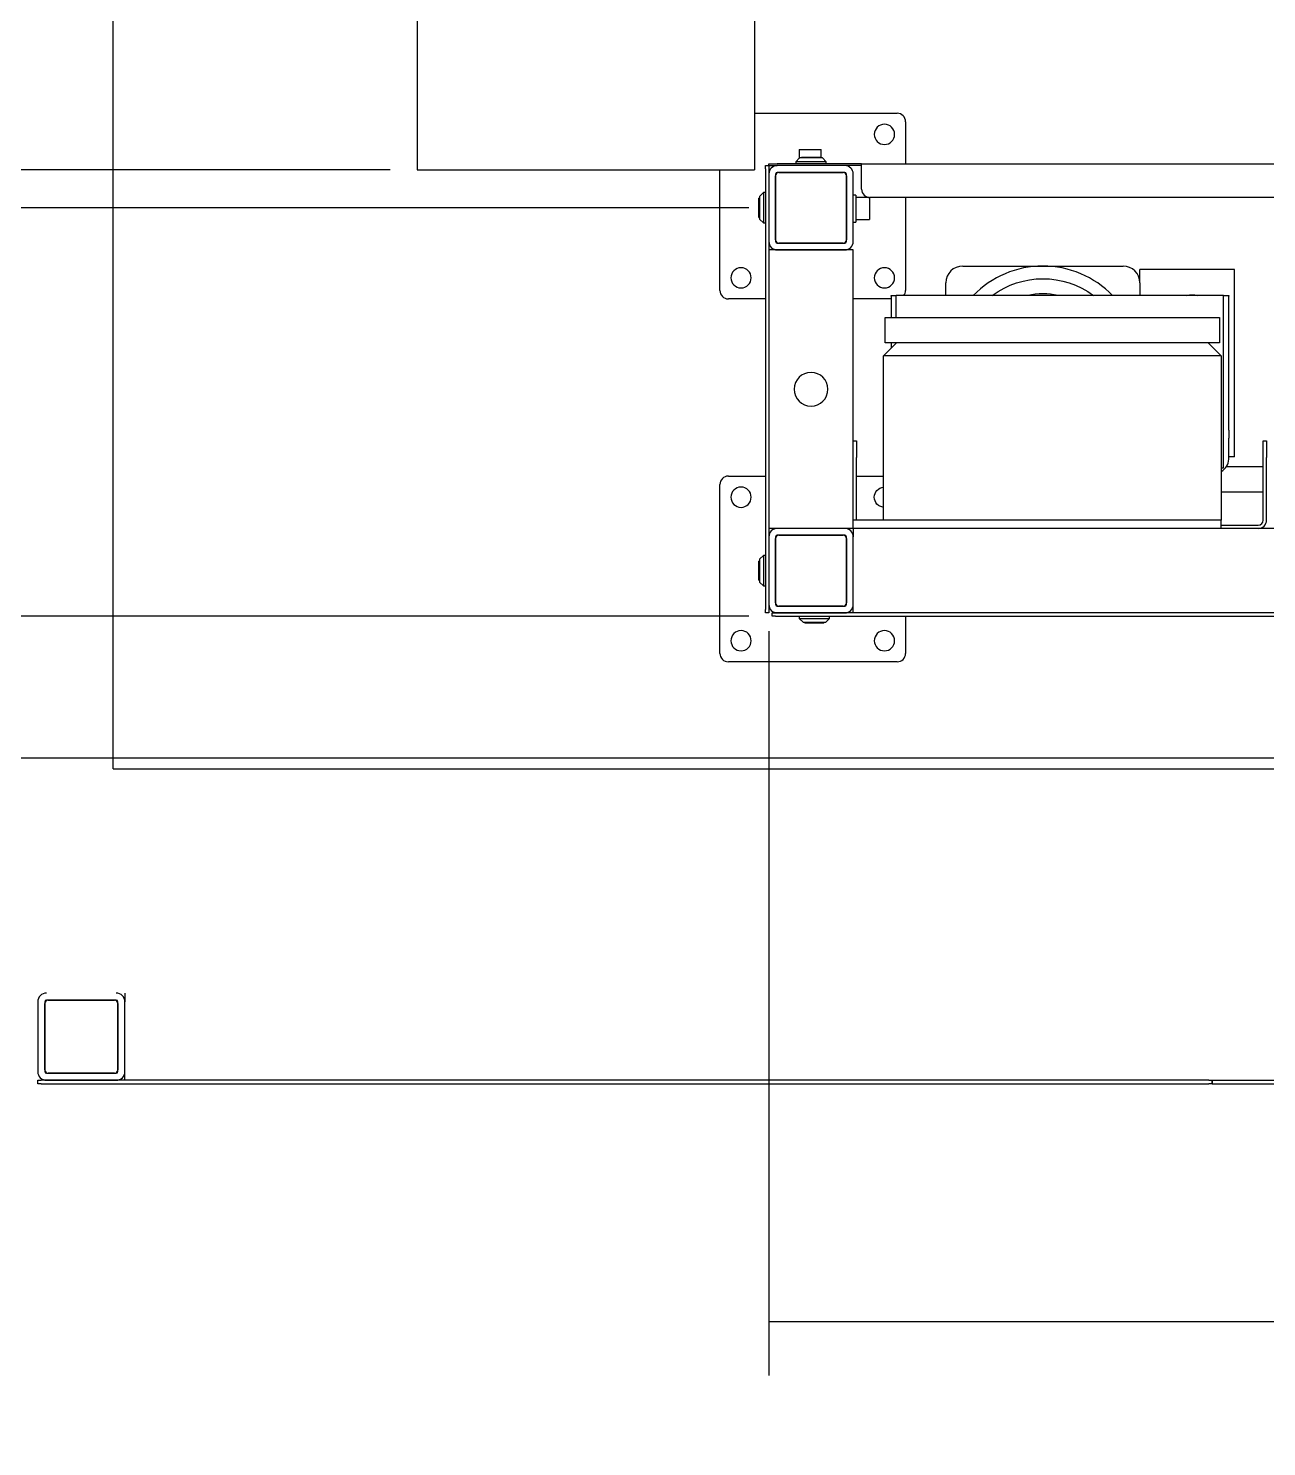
# Model space of a CAD drawing. Header units: millimetres. Extents: x 10462777 to 22643323, y 453826 to 1389191.
# Drawn here: x 11265970 to 11266681, y 576411 to 577225 of the extents above; entities that cross this region are included whole.
import ezdxf

# ---------------------------------------------------------------- set-up
doc = ezdxf.new("R2010")
doc.units = ezdxf.units.MM
doc.header["$LTSCALE"] = 200
doc.header["$MEASUREMENT"] = 0
for name, pattern in [('CENTER', [2, 1.25, -0.25, 0.25, -0.25]), ('HIDDEN_KS1', [0.26, 0.18, -0.08]), ('PHANTOM', [2.5, 1.25, -0.25, 0.25, -0.25, 0.25, -0.25])]:
    doc.linetypes.add(name, pattern=pattern)
doc.layers.get('0').update_dxf_attribs({"linetype": 'CONTINUOUS'})
for name, color, linetype in [('1', 1, 'CENTER'), ('11', 6, 'PHANTOM'), ('3', 3, 'HIDDEN_KS1'), ('5', 4, 'CONTINUOUS')]:
    doc.layers.add(name, color=color, linetype=linetype)

# ---------------------------------------------------------------- blocks, each defined once
blk = doc.blocks.new('DimnDraft3D1010')
at = {"layer": '1', "color": 152, "linetype": 'Continuous'}
blk.add_line((185.567, 106.164), (185.567, 62.068), dxfattribs=at)
at = {"layer": '1', "color": 27, "linetype": 'Continuous'}
blk.add_line((385.567, 65.243), (185.567, 65.243), dxfattribs=at)
blk.add_solid([(185.567, 65.243), (188.742, 65.803), (188.742, 64.683), (185.567, 65.243)], dxfattribs=at)

msp = doc.modelspace()

# ---------------------------------------------------------------- linework, layer by layer
at = {"ltscale": 10, "elevation": 0}
msp.add_lwpolyline([(11265901.68099, 575906.04611), (11265901.68099, 576806.04611), (11266751.68099, 576806.04611), (11266751.68099, 575906.04611)], close=True, dxfattribs=at)
at = {"layer": '1', "color": 251, "linetype": 'Continuous'}
for q in [(11266018.88523, 579232.32846), (11272134.90389, 576799.69805)]:
    msp.add_line((11266018.88523, 576799.69805), q, dxfattribs=at)
at = {"layer": '1', "color": 11, "linetype": 'Continuous'}
for p, q in [((11266193.19736, 577288.73897), (11266193.19736, 577143.47886)), ((11266386.87751, 577288.73897), (11266386.87751, 577143.47886)), ((11266193.19736, 577143.47886), (11266386.87751, 577143.47886))]:
    msp.add_line(p, q, dxfattribs=at)
at = {"layer": '1', "color": 152, "linetype": 'Continuous'}
for p, q in [((11266177.824, 577143.47886), (11265928.56963, 577143.47886)), ((11266383.60916, 577121.69129), (11265805.81071, 577121.69129)), ((11266383.60916, 576887.33831), (11265625.53461, 576887.33831))]:
    msp.add_line(p, q, dxfattribs=at)
at = {"layer": '11', "color": 27, "linetype": 'Continuous'}
msp.add_open_spline([(11266658.12661, 577553.02079), (11266658.11095, 577542.55391), (11266658.13422, 577521.98907), (11266658.26633, 577491.74456), (11266658.80052, 577450.99129), (11266660.28861, 577403.89974), (11266663.90362, 577352.3189), (11266668.94543, 577308.11712), (11266675.45024, 577269.24233), (11266683.23682, 577235.53794), (11266691.67824, 577207.43784), (11266700.75852, 577183.43521), (11266710.15968, 577163.45142), (11266716.85154, 577151.76624), (11266719.98411, 577146.7881)], degree=3, knots=[0, 0, 0, 0, 0.074662816, 0.146696509, 0.215741806, 0.365404318, 0.482760636, 0.584949718, 0.68378467, 0.765939598, 0.835159792, 0.897909432, 0.955154093, 1, 1, 1, 1], dxfattribs=at)
at = {"layer": '3', "color": 252, "linetype": 'Continuous'}
for p, q in [((11266386.87751, 577175.92173), (11266468.70737, 577175.92173)), ((11266473.54938, 577171.07973), (11266473.54938, 577146.8682)), ((11266393.17212, 577145.90131), (11266395.10892, 577145.90131)), ((11266393.17212, 577143.96451), (11266393.17212, 577145.90131)), ((11266395.10892, 577145.90131), (11266395.10892, 577146.86971)), ((11266395.10892, 577146.86971), (11266399.95092, 577146.86971)), ((11266395.10892, 577145.90131), (11266395.10892, 577143.96451)), ((11266395.10892, 577145.90131), (11266399.95092, 577145.90131)), ((11266448.37096, 577146.86971), (11266399.95092, 577146.86971)), ((11266438.68695, 577145.90131), (11266399.95092, 577145.90131)), ((11266448.37096, 577145.90131), (11266438.68695, 577145.90131)), ((11266448.37096, 577146.86971), (11268278.64836, 577146.86971)), ((11266448.37096, 577142.99611), (11266448.37096, 577146.86971)), ((11266367.0253, 577074.23966), (11266367.0253, 577143.4788)), ((11266393.17212, 577143.96451), (11266393.17212, 576891.21192)), ((11266395.10892, 577143.96451), (11266395.10892, 576891.21192)), ((11266395.10892, 577141.05931), (11266395.10892, 577102.32328)), ((11266398.98252, 577141.05931), (11266398.98252, 577102.32328)), ((11266398.98252, 577103.29168), (11266398.98252, 577140.09091)), ((11266438.68695, 577142.02771), (11266399.95092, 577142.02771)), ((11266400.91932, 577142.02771), (11266437.71855, 577142.02771)), ((11266439.65535, 577102.32328), (11266439.65535, 577141.05931)), ((11266439.65535, 577140.09091), (11266439.65535, 577103.29168)), ((11266443.52896, 577102.32328), (11266443.52896, 577141.05931)), ((11266448.37096, 577132.3437), (11266448.37096, 577142.99611)), ((11268273.80636, 577127.5017), (11266453.21296, 577127.5017)), ((11266473.54938, 577127.5017), (11266473.54938, 577074.23966)), ((11266399.95092, 577097.48127), (11266395.10892, 577097.48127)), ((11266399.95092, 577101.35488), (11266438.68695, 577101.35488)), ((11266399.95092, 577097.48127), (11266438.68695, 577097.48127)), ((11266438.68695, 577097.48127), (11266399.95092, 577097.48127)), ((11266437.71855, 577101.35488), (11266400.91932, 577101.35488)), ((11266443.52896, 577097.48127), (11266438.68695, 577097.48127)), ((11266443.52896, 576937.69515), (11266443.52896, 577097.48127)), ((11266393.17363, 577069.39765), (11266371.8673, 577069.39765)), ((11266465.31797, 577069.39765), (11266443.52744, 577069.39765)), ((11266443.52896, 576988.05199), (11266445.46576, 576988.05199)), ((11266445.46576, 576988.05199), (11266445.46576, 576978.36798)), ((11266678.85034, 576988.05199), (11266680.78714, 576988.05199)), ((11266678.85034, 576978.36798), (11266678.85034, 576988.05199)), ((11266680.78714, 576988.05199), (11266680.78714, 576978.36798)), ((11266445.46576, 576942.53716), (11266445.46576, 576978.36798)), ((11266678.85034, 576942.53716), (11266678.85034, 576978.36798)), ((11266680.78714, 576942.53716), (11266680.78714, 576978.36798)), ((11266371.8673, 576967.71557), (11266393.17363, 576967.71557)), ((11266445.46424, 576967.71557), (11266460.96017, 576967.71557)), ((11266678.86531, 576973.04178), (11266657.67046, 576973.04178)), ((11266367.0253, 576866.0335), (11266367.0253, 576962.87357)), ((11266678.86531, 576958.51577), (11266654.65588, 576958.51577)), ((11266460.96319, 576942.53716), (11266443.53107, 576942.53716)), ((11266654.64032, 576937.69515), (11266654.64032, 576942.53716)), ((11266399.95092, 576937.69515), (11266395.10892, 576937.69515)), ((11266438.68695, 576937.69515), (11266399.95092, 576937.69515)), ((11266438.68695, 576937.69515), (11266399.95092, 576937.69515)), ((11266443.52896, 576937.69515), (11266438.68695, 576937.69515)), ((11268283.49037, 576937.69515), (11266443.52896, 576937.69515)), ((11266443.52896, 576937.69515), (11266443.52896, 576932.85315)), ((11266654.6385, 576939.63195), (11266675.94513, 576939.63195)), ((11266395.10892, 576932.85315), (11266395.10892, 576894.11712)), ((11266398.98252, 576932.85315), (11266398.98252, 576894.11712)), ((11266398.98252, 576895.08552), (11266398.98252, 576931.88475)), ((11266438.68695, 576933.82155), (11266399.95092, 576933.82155)), ((11266400.91932, 576933.82155), (11266437.71855, 576933.82155)), ((11266439.65535, 576894.11712), (11266439.65535, 576932.85315)), ((11266439.65535, 576931.88475), (11266439.65535, 576895.08552)), ((11266443.52896, 576894.11712), (11266443.52896, 576932.85315)), ((11266443.52896, 576894.11712), (11266443.52896, 576932.85315)), ((11266443.52896, 576889.27511), (11266443.52896, 576894.11712)), ((11266393.17212, 576889.27511), (11266393.17212, 576891.21192)), ((11266395.10892, 576889.27511), (11266393.17212, 576889.27511)), ((11266395.10892, 576891.21192), (11266395.10892, 576889.27511)), ((11266397.04572, 576887.33831), (11266397.04572, 576889.27511)), ((11266397.04572, 576889.27511), (11266398.98252, 576889.27511)), ((11266398.98252, 576887.33831), (11266397.04572, 576887.33831)), ((11267047.81102, 576889.27511), (11266398.98252, 576889.27511)), ((11266398.98252, 576887.33831), (11267047.81102, 576887.33831)), ((11266399.95092, 576893.14872), (11266438.68695, 576893.14872)), ((11266399.95092, 576889.27511), (11266438.68695, 576889.27511)), ((11266437.71855, 576893.14872), (11266400.91932, 576893.14872)), ((11266473.54938, 576887.33831), (11266473.54938, 576866.0335)), ((11266468.70737, 576861.19149), (11266371.8673, 576861.19149))]:
    msp.add_line(p, q, dxfattribs=at)
at = {"layer": '3', "color": 60, "linetype": 'Continuous'}
for p, q in [((11266412.54013, 577155.19796), (11266412.54013, 577150.01701)), ((11266412.54013, 577155.19796), (11266425.12934, 577155.19796)), ((11266425.12934, 577150.25911), (11266425.12934, 577155.19796)), ((11266412.78223, 577150.25911), (11266410.60333, 577148.08021)), ((11266410.60333, 577148.08021), (11266410.60333, 577146.86971)), ((11266411.26376, 577148.08021), (11266410.60333, 577148.08021)), ((11266428.03454, 577148.08021), (11266411.26376, 577148.08021)), ((11266413.27755, 577150.25911), (11266412.78223, 577150.25911)), ((11266425.85564, 577150.25911), (11266413.27755, 577150.25911)), ((11266413.8281, 577150.76268), (11266413.8281, 577150.2591)), ((11266413.8281, 577150.76268), (11266424.80977, 577150.76268)), ((11266424.80977, 577150.2591), (11266424.80977, 577150.76268)), ((11266428.03454, 577148.08021), (11266425.85564, 577150.25911)), ((11266428.03454, 577146.86971), (11266428.03454, 577148.08021)), ((11266391.96162, 577130.4069), (11266389.78271, 577128.228)), ((11266393.17212, 577130.4069), (11266391.96162, 577130.4069)), ((11266391.96162, 577130.4069), (11266391.96162, 577121.69129)), ((11266389.78273, 577127.18212), (11266389.27915, 577127.18212)), ((11266389.27915, 577116.20046), (11266389.27915, 577127.18212)), ((11266389.78271, 577128.228), (11266389.78271, 577121.69129)), ((11266389.78271, 577121.69129), (11266389.78271, 577115.15459)), ((11266391.96162, 577121.69129), (11266391.96162, 577112.97569)), ((11266445.0784, 577128.9543), (11266443.52896, 577128.9543)), ((11266445.0784, 577128.9543), (11266445.0784, 577113.45989)), ((11266452.8256, 577127.5017), (11266445.0784, 577127.5017)), ((11266452.8256, 577127.5017), (11266452.8256, 577114.91249)), ((11266389.27915, 577116.20046), (11266389.78273, 577116.20046)), ((11266389.78271, 577115.15459), (11266391.96162, 577112.97569)), ((11266443.52896, 577113.45989), (11266445.0784, 577113.45989)), ((11266445.0784, 577114.91249), (11266452.8256, 577114.91249)), ((11266391.96162, 577112.97569), (11266393.17212, 577112.97569)), ((11266461.92857, 577044.21923), (11266461.92857, 577058.74524)), ((11266461.92857, 577058.74524), (11266653.67192, 577058.74524)), ((11266461.92857, 577044.21923), (11266461.92857, 577058.74524)), ((11266461.92857, 577058.74524), (11266653.67192, 577058.74524)), ((11266653.67192, 577058.74524), (11266653.67192, 577044.21923)), ((11266653.67192, 577058.74524), (11266653.67192, 577044.21923)), ((11266460.96017, 577036.84002), (11266468.33938, 577044.21923)), ((11266460.96017, 577036.84002), (11266468.33938, 577044.21923)), ((11266653.67192, 577044.21923), (11266461.92857, 577044.21923)), ((11266653.67192, 577044.21923), (11266461.92857, 577044.21923)), ((11266654.64032, 577036.84002), (11266647.2611, 577044.21923)), ((11266654.64032, 577036.84002), (11266647.2611, 577044.21923)), ((11266460.96017, 576942.53716), (11266460.96017, 577036.84002)), ((11266654.64032, 577036.84002), (11266460.96017, 577036.84002)), ((11266460.96017, 576942.53716), (11266460.96017, 577036.84002)), ((11266654.64032, 577036.84002), (11266460.96017, 577036.84002)), ((11266654.64032, 577036.84002), (11266654.64032, 576942.53716)), ((11266654.64032, 577036.84002), (11266654.64032, 576942.53716)), ((11266654.64032, 576942.53716), (11266460.96017, 576942.53716)), ((11266654.64032, 576942.53716), (11266460.96017, 576942.53716)), ((11266389.78273, 576918.97597), (11266389.27915, 576918.97597)), ((11266389.27915, 576907.9943), (11266389.27915, 576918.97597)), ((11266391.96162, 576922.20074), (11266389.78271, 576920.02184)), ((11266389.78271, 576920.02184), (11266389.78271, 576913.48513)), ((11266393.17212, 576922.20074), (11266391.96162, 576922.20074)), ((11266391.96162, 576922.20074), (11266391.96162, 576913.48513)), ((11266389.78271, 576913.48513), (11266389.78271, 576906.94843)), ((11266391.96162, 576913.48513), (11266391.96162, 576904.76953)), ((11266389.27915, 576907.9943), (11266389.78273, 576907.9943)), ((11266389.78271, 576906.94843), (11266391.96162, 576904.76953)), ((11266391.96162, 576904.76953), (11266393.17212, 576904.76953)), ((11266412.54013, 576887.33831), (11266412.54013, 576886.12781)), ((11266412.54013, 576886.12781), (11266414.71903, 576883.94891)), ((11266412.54013, 576886.12781), (11266421.25574, 576886.12781)), ((11266421.25574, 576886.12781), (11266429.97134, 576886.12781)), ((11266427.79244, 576883.94891), (11266429.97134, 576886.12781)), ((11266429.97134, 576886.12781), (11266429.97134, 576887.33831)), ((11266414.71903, 576883.94891), (11266421.25574, 576883.94891)), ((11266415.76491, 576883.94892), (11266415.76491, 576883.44534)), ((11266426.74657, 576883.44534), (11266415.76491, 576883.44534)), ((11266421.25574, 576883.94891), (11266427.79244, 576883.94891)), ((11266426.74657, 576883.44534), (11266426.74657, 576883.94892))]:
    msp.add_line(p, q, dxfattribs=at)
at = {"layer": '3', "color": 30, "linetype": 'Continuous'}
for p, q in [((11266506.37816, 577088.28147), (11266552.3772, 577088.28147)), ((11266552.3772, 577088.28147), (11266598.37623, 577088.28147)), ((11266662.29068, 577086.34467), (11266608.06024, 577086.34467)), ((11266608.06024, 577078.59681), (11266608.06024, 577086.34467)), ((11266662.29068, 576978.85218), (11266662.29068, 577086.34467)), ((11266496.69416, 577071.33392), (11266496.69416, 577078.59746)), ((11266608.06024, 577078.59746), (11266608.06024, 577071.33392)), ((11266662.29068, 576978.85218), (11266658.99788, 576978.85218))]:
    msp.add_line(p, q, dxfattribs=at)
at = {"layer": '3', "color": 163, "linetype": 'Continuous'}
for p, q in [((11266465.31797, 577071.33445), (11266468.22317, 577071.33445)), ((11266465.31797, 577071.06093), (11266465.31797, 577071.33445)), ((11266465.31797, 577071.06093), (11266465.31797, 577058.74444)), ((11266468.22317, 577058.74503), (11266468.22317, 577071.33445)), ((11266656.09292, 577071.33445), (11266468.22317, 577071.33445)), ((11266656.09292, 577071.33445), (11266658.99812, 577071.33445)), ((11266656.09292, 576972.55758), (11266656.09292, 577071.33445)), ((11266658.99812, 577071.33445), (11266658.99812, 577071.06093)), ((11266658.99812, 576994.08284), (11266658.99812, 577071.06093)), ((11266465.31797, 577044.21843), (11266465.31797, 577041.19704)), ((11266468.22317, 577044.1029), (11266468.22317, 577044.21866)), ((11266658.99812, 576994.08284), (11266658.99812, 576989.51436)), ((11266658.99812, 576977.39958), (11266658.99812, 576989.51436)), ((11266654.63986, 576972.55758), (11266656.09292, 576972.55758))]:
    msp.add_line(p, q, dxfattribs=at)
at = {"layer": '3', "color": 252, "linetype": 'Continuous', "extrusion": (0, 0, -1)}
for centre, radius in [((-11266461.44437, 577163.81673), 5.8104), ((-11266379.13031, 577081.50266), 5.8104), ((-11266461.44437, 577081.50266), 5.8104), ((-11266419.31894, 577017.58821), 9.68401), ((-11266379.13031, 576955.61057), 5.8104), ((-11266379.13031, 576873.2965), 5.8104), ((-11266461.44437, 576873.2965), 5.8104)]:
    msp.add_circle(centre, radius, dxfattribs=at)
at = {"layer": '3', "color": 252, "linetype": 'Continuous'}
for centre, radius, start, end in [((11266468.70737, 577171.07973), 4.842, 0, 90), ((11266399.95092, 577141.05931), 4.842, 90, 180), ((11266438.68695, 577141.05931), 4.842, 0, 90), ((11266400.91932, 577140.09091), 1.9368, 90, 180), ((11266399.95092, 577141.05931), 0.9684, 90, 180), ((11266437.71855, 577140.09091), 1.9368, 0, 90), ((11266438.68695, 577141.05931), 0.9684, 0, 90), ((11266453.21296, 577132.3437), 4.842, 180, 270), ((11266399.95092, 577102.32328), 4.842, 180, 270), ((11266400.91932, 577103.29168), 1.9368, 180, 270), ((11266399.95092, 577102.32328), 0.9684, 180, 270), ((11266437.71855, 577103.29168), 1.9368, 270, 0), ((11266438.68695, 577102.32328), 0.9684, 270, 0), ((11266438.68695, 577102.32328), 4.842, 270, 0), ((11266371.8673, 577074.23966), 4.842, 180, 270), ((11266468.70737, 577074.23966), 4.842, 323.1294783, 0), ((11266371.8673, 576962.87357), 4.842, 90, 180), ((11266675.94513, 576942.53716), 2.9052, 270, 0), ((11266675.94513, 576942.53716), 4.842, 270, 0), ((11266399.95092, 576932.85315), 4.842, 90, 180), ((11266438.68695, 576932.85315), 4.842, 0, 90), ((11266400.91932, 576931.88475), 1.9368, 90, 180), ((11266399.95092, 576932.85315), 0.9684, 90, 180), ((11266437.71855, 576931.88475), 1.9368, 0, 90), ((11266438.68695, 576932.85315), 0.9684, 0, 90), ((11266399.95092, 576894.11712), 4.842, 180, 270), ((11266400.91932, 576895.08552), 1.9368, 180, 270), ((11266399.95092, 576894.11712), 0.9684, 180, 270), ((11266437.71855, 576895.08552), 1.9368, 270, 0), ((11266438.68695, 576894.11712), 0.9684, 270, 0), ((11266438.68695, 576894.11712), 4.842, 270, 0), ((11266371.8673, 576866.0335), 4.842, 180, 270), ((11266468.70737, 576866.0335), 4.842, 270, 0)]:
    msp.add_arc(centre, radius, start, end, dxfattribs=at)
at = {"layer": '3', "color": 30, "linetype": 'Continuous'}
for centre, radius, start, end in [((11266506.37816, 577078.59746), 9.68401, 90, 180), ((11266552.3772, 577032.59842), 55.68304, 44.08312002, 135.92249508), ((11266598.37623, 577078.59746), 9.68401, 0, 90), ((11266552.3772, 577032.59842), 39.70443, 77.32044222, 102.67956817)]:
    msp.add_arc(centre, radius, start, end, dxfattribs=at)
at = {"layer": '3', "color": 30, "linetype": 'Continuous', "extrusion": (0, 0, -1)}
for centre, radius, start, end in [((-11266552.3772, 577032.59842), 48.42004, 53.13375151, 126.87187266), ((-11266638.08066, 577062.13465), 9.68401, 71.80876184, 90), ((-11266638.08066, 577062.13465), 9.68401, 90, 108.19685304)]:
    msp.add_arc(centre, radius, start, end, dxfattribs=at)
at = {"layer": '3', "color": 163, "linetype": 'Continuous'}
msp.add_arc((11266651.25091, 576977.39958), 7.74721, 295.94532385, 0, dxfattribs=at)
at = {"layer": '3', "color": 252, "linetype": 'Continuous', "extrusion": (0, 0, -1)}
msp.add_arc((-11266461.44437, 576955.61057), 5.8104, 274.7756208, 85.22435779, dxfattribs=at)
at = {"layer": '5', "color": 252, "linetype": 'Continuous'}
for p, q in [((11265975.55228, 576666.08323, 0), (11265975.55228, 576626.08266, 0)), ((11265979.55233, 576666.08323, 0), (11265979.55233, 576626.08266, 0)), ((11266020.55291, 576667.08324, 0), (11265980.55235, 576667.08324, 0)), ((11265981.55236, 576667.08324, 0), (11266019.5529, 576667.08324, 0)), ((11266021.55293, 576626.08266, 0), (11266021.55293, 576666.08323, 0)), ((11266025.55299, 576671.0833, 0), (11266025.55299, 576666.08323, 0)), ((11266025.55299, 576626.08266, 0), (11266025.55299, 576666.08323, 0)), ((11266025.55299, 576626.08266, 0), (11266025.55299, 576666.08323, 0)), ((11265979.55233, 576627.08267, 0), (11265979.55233, 576665.08321, 0)), ((11266021.55293, 576665.08321, 0), (11266021.55293, 576627.08267, 0)), ((11265980.55235, 576625.08264, 0), (11266020.55291, 576625.08264, 0)), ((11266019.5529, 576625.08264, 0), (11265981.55236, 576625.08264, 0)), ((11266025.55299, 576621.08259, 0), (11266025.55299, 576626.08266, 0)), ((11265975.55228, 576619.08256, 0), (11265975.55228, 576621.08259, 0)), ((11265975.55228, 576621.08259, 0), (11265977.5523, 576621.08259, 0)), ((11265977.5523, 576619.08256, 0), (11265975.55228, 576619.08256, 0)), ((11266647.56182, 576621.08259, 0), (11265977.5523, 576621.08259, 0)), ((11265977.5523, 576619.08256, 0), (11266647.56182, 576619.08256, 0)), ((11265980.55235, 576621.08259, 0), (11266020.55291, 576621.08259, 0)), ((11266647.56182, 576621.08259, 0), (11266649.56185, 576621.08259, 0)), ((11266649.56185, 576619.08256, 0), (11266647.56182, 576619.08256, 0)), ((11266649.56185, 576621.08259, 0), (11266649.56185, 576619.08256, 0)), ((11266649.56185, 576619.08256, 0), (11266649.56185, 576621.08259, 0)), ((11266649.56185, 576621.08259, 0), (11266651.56188, 576621.08259, 0)), ((11266649.56185, 576619.08256, 0), (11266651.56188, 576619.08256, 0)), ((11266651.56188, 576621.08259, 0), (11267297.57105, 576621.08259, 0)), ((11266651.56188, 576619.08256, 0), (11267297.57105, 576619.08256, 0))]:
    msp.add_line(p, q, dxfattribs=at)
for centre, radius, start, end in [((11265980.55235, 576666.08323, 0), 5.00007, 90, 180), ((11265980.55235, 576666.08323, 0), 1.00001, 90, 180), ((11265981.55236, 576665.08321, 0), 2.00003, 90, 180), ((11266019.5529, 576665.08321, 0), 2.00003, 0, 90), ((11266020.55291, 576666.08323, 0), 5.00007, 0, 90), ((11266020.55291, 576666.08323, 0), 1.00001, 0, 90), ((11265980.55235, 576626.08266, 0), 5.00007, 180, 270), ((11265981.55236, 576627.08267, 0), 2.00003, 180, 270), ((11265980.55235, 576626.08266, 0), 1.00001, 180, 270), ((11266019.5529, 576627.08267, 0), 2.00003, 270, 0), ((11266020.55291, 576626.08266, 0), 5.00007, 270, 0), ((11266020.55291, 576626.08266, 0), 1.00001, 270, 0)]:
    msp.add_arc(centre, radius, start, end, dxfattribs=at)

# ---------------------------------------------------------------- block references
at = {"layer": '1', "color": 27, "linetype": 'Continuous', "xscale": 9.684007428423861, "yscale": 9.684007428423861, "zscale": 9.684007428423861}
msp.add_blockref('DimnDraft3D1010', (11264598.07192, 575850.65161), dxfattribs=at)

doc.saveas('drawing.dxf')
